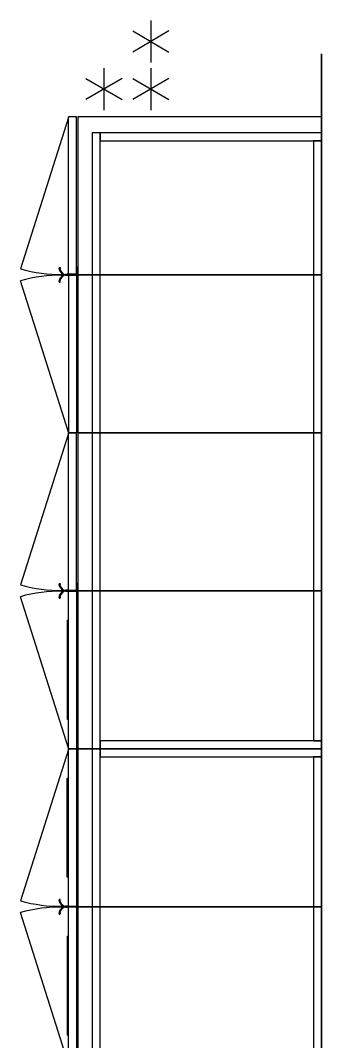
# Model space of a CAD drawing. Header units: inches. Extents: x -2 to 764, y -6 to 562.
# Drawn here: x 735 to 763.6, y 235.8 to 332.8 of the extents above; entities that cross this region are included whole.
import ezdxf

# ---------------------------------------------------------------- set-up
doc = ezdxf.new("R2010")
doc.units = ezdxf.units.IN
doc.header["$MEASUREMENT"] = 0
doc.layers.get('0').update_dxf_attribs({"true_color": 0xffffff})
doc.layers.add('HARDWARE', color=4, linetype='Continuous')
doc.layers.add('STORAGE', color=4, linetype='Continuous')

# ---------------------------------------------------------------- blocks, each defined once
blk = doc.blocks.new('4CH105_25_0P')
at = {"layer": 'HARDWARE'}
for p, q in [((0, 2), (0, -2)), ((1.732, 1), (-1.732, -1)), ((-1.732, 1), (1.732, -1))]:
    blk.add_line(p, q, dxfattribs=at)
blk = doc.blocks.new('4CH250_2460IH_0P')
at = {"layer": 'STORAGE'}
for p, q in [((0, 0), (0, -21)), ((0.76, 0), (0, 0)), ((0.76, 0), (0.76, -0.76)), ((57.74, 0), (0.76, 0)), ((0.76, -21), (0.76, 0)), ((0.76, -0.76), (57.74, -0.76)), ((57.74, -0.76), (57.74, 0)), ((57.74, 0), (57.74, -21)), ((58.5, 0), (57.74, 0)), ((58.5, -21), (58.5, 0)), ((0, -21), (0, -21.76)), ((58.5, -21), (0, -21)), ((0, -21), (0.76, -21)), ((57.74, -21), (58.5, -21)), ((58.5, -21.76), (58.5, -21)), ((0, -21.76), (58.5, -21.76))]:
    blk.add_line(p, q, dxfattribs=at)
for p in [(0, 0), (58.5, 0)]:
    blk.add_point(p, dxfattribs=at)
blk = doc.blocks.new('4CH250_2460CH_0P')
at = {"layer": 'STORAGE'}
for p, q in [((0, 0), (0, -21)), ((0.76, 0), (0, 0)), ((0.76, 0), (0.76, -0.76)), ((59.24, 0), (0.76, 0)), ((0.76, -21), (0.76, 0)), ((0.76, -0.76), (59.24, -0.76)), ((59.24, -0.76), (59.24, 0)), ((59.24, 0), (59.24, -21)), ((60, 0), (59.24, 0)), ((60, -21), (60, 0)), ((0, -21), (0, -21.76)), ((60, -21), (0, -21)), ((0, -21), (0.76, -21)), ((59.24, -21), (60, -21)), ((60, -21.76), (60, -21)), ((0, -21.76), (60, -21.76))]:
    blk.add_line(p, q, dxfattribs=at)
for p in [(0, 0), (60, 0)]:
    blk.add_point(p, dxfattribs=at)
blk = doc.blocks.new('4CH110_12_0P')
at = {"layer": 'HARDWARE'}
for p, q in [((0, 2), (0, -2)), ((-1.719, 1), (1.719, -1)), ((1.719, 1), (-1.719, -1))]:
    blk.add_line(p, q, dxfattribs=at)
blk = doc.blocks.new('4CH405_152474STLNLCL_0P')
at = {"layer": 'STORAGE'}
for p, q in [((0, 0), (0, -23.125)), ((15, 0), (0, 0)), ((15, -23.125), (15, 0)), ((0, -23.125), (15, -23.125)), ((0, -23.25), (0, -24.01)), ((15, -23.25), (0, -23.25)), ((14.303, -23.192), (14.303, -23.25)), ((14.303, -23.192), (15.059, -23.192)), ((15, -24.01), (15, -23.25)), ((15.059, -23.192), (15.059, -24.143)), ((15, -24.01), (0, -24.01)), ((0.063, -24.01), (14.438, -28.578)), ((15.001, -24.01), (15.001, -24.143)), ((14.303, -24.899), (14.303, -24.841))]:
    blk.add_line(p, q, dxfattribs=at)
for centre, radius, start, end in [((14.303, -24.143), 0.756, 270, 0), ((14.303, -24.143), 0.698, 280, 0), ((1.475, -24.848), 13.488, 1.69389, 3.56107), ((14.366, -24.868), 0.0689, 33.04799, 156.95201), ((1.475, -24.848), 13.488, 343.94564, 1.18689)]:
    blk.add_arc(centre, radius, start, end, dxfattribs=at)
for points, knots in [([(14.303, -24.841), (14.303, -24.841), (14.303, -24.84), (14.304, -24.838), (14.305, -24.837), (14.306, -24.835), (14.308, -24.832), (14.309, -24.829), (14.311, -24.827), (14.313, -24.824), (14.316, -24.82), (14.323, -24.814), (14.332, -24.808), (14.343, -24.803), (14.351, -24.801), (14.358, -24.799), (14.363, -24.799), (14.369, -24.799), (14.375, -24.799), (14.381, -24.8), (14.387, -24.802), (14.393, -24.804), (14.4, -24.807), (14.406, -24.812), (14.415, -24.818), (14.421, -24.825), (14.424, -24.83)], [0, 0, 0, 0, 0.0625, 0.09375, 0.125, 0.15625, 0.1875, 0.21875, 0.25, 0.28125, 0.3125, 0.375, 0.5, 0.5625, 0.625, 0.65625, 0.6875, 0.71875, 0.75, 0.78125, 0.8125, 0.84375, 0.875, 0.90625, 0.9375, 1, 1, 1, 1]), ([(14.793, -24.719), (14.763, -24.744), (14.717, -24.778), (14.651, -24.815), (14.601, -24.839), (14.552, -24.858), (14.489, -24.877), (14.418, -24.892), (14.374, -24.896), (14.357, -24.897)], [0, 0, 0, 0, 0.1428571, 0.2142857, 0.2857143, 0.3571429, 0.4285714, 0.5714286, 0.7142857, 0.7142857, 0.7142857, 0.7142857]), ([(14.357, -24.897), (14.374, -24.896), (14.418, -24.892), (14.496, -24.876), (14.564, -24.853), (14.613, -24.833), (14.64, -24.82), (14.655, -24.812), (14.657, -24.811)], [0.2857143, 0.2857143, 0.2857143, 0.2857143, 0.4285714, 0.5714286, 0.6785714, 0.7321429, 0.7857143, 0.7946577, 0.7946577, 0.7946577, 0.7946577]), ([(14.7, -24.786), (14.708, -24.781), (14.74, -24.761), (14.771, -24.738), (14.793, -24.719)], [0.8571429, 0.8571429, 0.8571429, 0.8571429, 0.8928571, 1, 1, 1, 1])]:
    blk.add_open_spline(points, degree=3, knots=knots, dxfattribs=at)
for p in [(0, 0), (15, 0)]:
    blk.add_point(p, dxfattribs=at)
blk = doc.blocks.new('4CH405_152474STRNLCL_0P')
at = {"layer": 'STORAGE'}
for p, q in [((0, 0), (0, -23.125)), ((15, 0), (0, 0)), ((15, -23.125), (15, 0)), ((-0.059, -23.192), (-0.059, -24.143)), ((0.697, -23.192), (-0.059, -23.192)), ((0, -23.125), (15, -23.125)), ((0, -23.25), (15, -23.25)), ((0, -23.25), (0, -24.01)), ((0.697, -23.25), (0.697, -23.192)), ((15, -24.01), (15, -23.25)), ((-0.001, -24.143), (-0.001, -24.01)), ((0, -24.01), (15, -24.01)), ((14.938, -24.01), (0.563, -28.578)), ((0.697, -24.899), (0.697, -24.841))]:
    blk.add_line(p, q, dxfattribs=at)
for centre, radius, start, end in [((0.697, -24.143), 0.756, 180, 270), ((0.697, -24.143), 0.698, 180, 260), ((13.525, -24.848), 13.488, 176.43893, 178.30611), ((13.525, -24.848), 13.488, 178.81311, 196.05436), ((0.634, -24.868), 0.0689, 23.04799, 146.95201)]:
    blk.add_arc(centre, radius, start, end, dxfattribs=at)
for points, knots in [([(0.643, -24.897), (0.626, -24.896), (0.582, -24.892), (0.504, -24.876), (0.436, -24.853), (0.387, -24.833), (0.349, -24.815), (0.312, -24.794), (0.264, -24.764), (0.229, -24.738), (0.207, -24.719)], [0.2857143, 0.2857143, 0.2857143, 0.2857143, 0.4285714, 0.5714286, 0.6785714, 0.7321429, 0.7857143, 0.8392857, 0.8928571, 1, 1, 1, 1]), ([(0.343, -24.811), (0.345, -24.812), (0.364, -24.822), (0.399, -24.839), (0.448, -24.858), (0.512, -24.877), (0.581, -24.891), (0.629, -24.896), (0.647, -24.897)], [0.2053423, 0.2053423, 0.2053423, 0.2053423, 0.2142857, 0.2857143, 0.3571429, 0.4285714, 0.5714286, 0.7142857, 0.7142857, 0.7142857, 0.7142857]), ([(0.697, -24.841), (0.697, -24.841), (0.697, -24.84), (0.696, -24.838), (0.695, -24.837), (0.694, -24.835), (0.692, -24.832), (0.691, -24.829), (0.689, -24.827), (0.687, -24.824), (0.684, -24.82), (0.677, -24.814), (0.668, -24.808), (0.657, -24.803), (0.649, -24.801), (0.642, -24.799), (0.637, -24.799), (0.631, -24.799), (0.625, -24.799), (0.619, -24.8), (0.613, -24.802), (0.607, -24.804), (0.6, -24.807), (0.594, -24.812), (0.585, -24.818), (0.579, -24.825), (0.576, -24.83)], [0, 0, 0, 0, 0.0625, 0.09375, 0.125, 0.15625, 0.1875, 0.21875, 0.25, 0.28125, 0.3125, 0.375, 0.5, 0.5625, 0.625, 0.65625, 0.6875, 0.71875, 0.75, 0.78125, 0.8125, 0.84375, 0.875, 0.90625, 0.9375, 1, 1, 1, 1])]:
    blk.add_open_spline(points, degree=3, knots=knots, dxfattribs=at)
blk.add_open_spline([(0.207, -24.719), (0.237, -24.744), (0.268, -24.766), (0.3, -24.786)], degree=3, dxfattribs=at)
for p in [(0, 0), (15, 0)]:
    blk.add_point(p, dxfattribs=at)
blk = doc.blocks.new('4CH405_152474TTLNLCL_0P')
at = {"layer": 'STORAGE'}
for p, q in [((0, 0), (0, -23.125)), ((15, 0), (0, 0)), ((15, -23.125), (15, 0)), ((0, -23.125), (15, -23.125)), ((0, -23.25), (0, -24.01)), ((0, -23.25), (15, -23.25)), ((12.202, -23.21), (2.798, -23.21)), ((4.8, -23.21), (4.8, -23.21)), ((10.2, -23.21), (10.2, -23.21)), ((14.303, -23.192), (14.303, -23.25)), ((14.303, -23.192), (15.059, -23.192)), ((15, -24.01), (15, -23.25)), ((15.059, -23.192), (15.059, -24.143)), ((15, -24.01), (0, -24.01)), ((0.063, -24.01), (14.438, -28.578)), ((2.801, -24.01), (2.804, -24.105)), ((12.172, -24.128), (2.828, -24.128)), ((12.196, -24.105), (12.199, -24.01)), ((15.001, -24.01), (15.001, -24.143)), ((14.303, -24.841), (14.303, -24.899))]:
    blk.add_line(p, q, dxfattribs=at)
at = {"layer": 'STORAGE', "flags": 128}
for points in [[(2.774, -23.235), (2.774, -23.234), (2.774, -23.233), (2.774, -23.232), (2.774, -23.231), (2.774, -23.23), (2.774, -23.229), (2.775, -23.228), (2.775, -23.227), (2.775, -23.226), (2.775, -23.226), (2.776, -23.225), (2.776, -23.224), (2.777, -23.223), (2.777, -23.222), (2.778, -23.221), (2.778, -23.22), (2.779, -23.22), (2.779, -23.219), (2.78, -23.218), (2.781, -23.217), (2.781, -23.217), (2.782, -23.216), (2.783, -23.215), (2.784, -23.215), (2.784, -23.214), (2.785, -23.214), (2.786, -23.213), (2.787, -23.213), (2.788, -23.212), (2.789, -23.212), (2.789, -23.212), (2.79, -23.211), (2.791, -23.211), (2.792, -23.211), (2.793, -23.211), (2.794, -23.21), (2.795, -23.21), (2.796, -23.21), (2.797, -23.21), (2.798, -23.21), (2.798, -23.21)], [(12.202, -23.21), (12.203, -23.21), (12.204, -23.21), (12.205, -23.21), (12.206, -23.21), (12.207, -23.21), (12.208, -23.211), (12.209, -23.211), (12.21, -23.211), (12.21, -23.212), (12.211, -23.212), (12.212, -23.212), (12.213, -23.213), (12.214, -23.213), (12.215, -23.214), (12.216, -23.214), (12.216, -23.215), (12.217, -23.215), (12.218, -23.216), (12.219, -23.217), (12.219, -23.217), (12.22, -23.218), (12.221, -23.219), (12.221, -23.22), (12.222, -23.22), (12.222, -23.221), (12.223, -23.222), (12.223, -23.223), (12.224, -23.224), (12.224, -23.225), (12.224, -23.225), (12.225, -23.226), (12.225, -23.227), (12.225, -23.228), (12.226, -23.229), (12.226, -23.23), (12.226, -23.231), (12.226, -23.232), (12.226, -23.233), (12.226, -23.234), (12.226, -23.235), (12.226, -23.235)], [(2.828, -24.128), (2.827, -24.128), (2.827, -24.128), (2.826, -24.128), (2.825, -24.128), (2.824, -24.128), (2.823, -24.127), (2.822, -24.127), (2.821, -24.127), (2.82, -24.126), (2.819, -24.126), (2.818, -24.126), (2.817, -24.125), (2.816, -24.125), (2.816, -24.124), (2.815, -24.124), (2.814, -24.123), (2.813, -24.123), (2.813, -24.122), (2.812, -24.121), (2.811, -24.121), (2.81, -24.12), (2.81, -24.119), (2.809, -24.118), (2.809, -24.118), (2.808, -24.117), (2.808, -24.116), (2.807, -24.115), (2.807, -24.114), (2.806, -24.113), (2.806, -24.113), (2.806, -24.112), (2.805, -24.111), (2.805, -24.11), (2.805, -24.109), (2.805, -24.108), (2.804, -24.107), (2.804, -24.106), (2.804, -24.105), (2.804, -24.105)], [(12.196, -24.105), (12.196, -24.106), (12.196, -24.107), (12.195, -24.108), (12.195, -24.108), (12.195, -24.109), (12.195, -24.11), (12.195, -24.111), (12.194, -24.112), (12.194, -24.113), (12.193, -24.114), (12.193, -24.115), (12.193, -24.116), (12.192, -24.117), (12.192, -24.117), (12.191, -24.118), (12.19, -24.119), (12.19, -24.12), (12.189, -24.12), (12.188, -24.121), (12.188, -24.122), (12.187, -24.122), (12.186, -24.123), (12.186, -24.124), (12.185, -24.124), (12.184, -24.125), (12.183, -24.125), (12.182, -24.126), (12.181, -24.126), (12.18, -24.126), (12.18, -24.127), (12.179, -24.127), (12.178, -24.127), (12.177, -24.127), (12.176, -24.128), (12.175, -24.128), (12.174, -24.128), (12.173, -24.128), (12.172, -24.128), (12.172, -24.128)]]:
    blk.add_lwpolyline(points, dxfattribs=at)
at = {"layer": 'STORAGE'}
for centre, radius, start, end in [((14.303, -24.143), 0.756, 270, 0), ((14.303, -24.143), 0.698, 280, 0), ((1.475, -24.848), 13.488, 1.69389, 3.56107), ((14.366, -24.868), 0.0689, 33.04799, 156.95201), ((1.475, -24.848), 13.488, 343.94564, 1.18689)]:
    blk.add_arc(centre, radius, start, end, dxfattribs=at)
for points, knots in [([(14.424, -24.83), (14.421, -24.825), (14.415, -24.818), (14.406, -24.812), (14.4, -24.807), (14.393, -24.804), (14.387, -24.802), (14.381, -24.8), (14.375, -24.799), (14.369, -24.799), (14.363, -24.799), (14.358, -24.799), (14.351, -24.801), (14.343, -24.803), (14.332, -24.808), (14.323, -24.814), (14.316, -24.82), (14.313, -24.824), (14.311, -24.827), (14.309, -24.829), (14.308, -24.832), (14.306, -24.835), (14.305, -24.837), (14.304, -24.838), (14.303, -24.84), (14.303, -24.841), (14.303, -24.841)], [0, 0, 0, 0, 0.0625, 0.09375, 0.125, 0.15625, 0.1875, 0.21875, 0.25, 0.28125, 0.3125, 0.34375, 0.375, 0.4375, 0.5, 0.625, 0.6875, 0.71875, 0.75, 0.78125, 0.8125, 0.84375, 0.875, 0.90625, 0.9375, 1, 1, 1, 1]), ([(14.793, -24.719), (14.763, -24.744), (14.717, -24.778), (14.651, -24.815), (14.601, -24.839), (14.552, -24.858), (14.489, -24.877), (14.418, -24.892), (14.374, -24.896), (14.357, -24.897)], [0, 0, 0, 0, 0.1428571, 0.2142857, 0.2857143, 0.3571429, 0.4285714, 0.5714286, 0.7142857, 0.7142857, 0.7142857, 0.7142857]), ([(14.357, -24.897), (14.374, -24.896), (14.418, -24.892), (14.496, -24.876), (14.564, -24.853), (14.613, -24.833), (14.64, -24.82), (14.655, -24.812), (14.657, -24.811)], [0.2857143, 0.2857143, 0.2857143, 0.2857143, 0.4285714, 0.5714286, 0.6785714, 0.7321429, 0.7857143, 0.7946577, 0.7946577, 0.7946577, 0.7946577]), ([(14.7, -24.786), (14.708, -24.781), (14.74, -24.761), (14.771, -24.738), (14.793, -24.719)], [0.8571429, 0.8571429, 0.8571429, 0.8571429, 0.8928571, 1, 1, 1, 1])]:
    blk.add_open_spline(points, degree=3, knots=knots, dxfattribs=at)
for p in [(0, 0), (15, 0)]:
    blk.add_point(p, dxfattribs=at)
blk = doc.blocks.new('4CH405_152474TTRNLCL_0P')
at = {"layer": 'STORAGE'}
for p, q in [((0, 0), (0, -23.125)), ((15, 0), (0, 0)), ((15, -23.125), (15, 0)), ((-0.059, -24.143), (-0.059, -23.192)), ((0.697, -23.192), (-0.059, -23.192)), ((0, -23.125), (15, -23.125)), ((0, -23.25), (0, -24.01)), ((0, -23.25), (15, -23.25)), ((0.697, -23.25), (0.697, -23.192)), ((12.202, -23.21), (2.798, -23.21)), ((4.8, -23.21), (4.8, -23.21)), ((10.2, -23.21), (10.2, -23.21)), ((15, -24.01), (15, -23.25)), ((-0.001, -24.143), (-0.001, -24.01)), ((15, -24.01), (0, -24.01)), ((14.938, -24.01), (0.563, -28.578)), ((2.801, -24.01), (2.804, -24.105)), ((2.828, -24.128), (12.172, -24.128)), ((12.196, -24.105), (12.199, -24.01)), ((0.697, -24.899), (0.697, -24.841))]:
    blk.add_line(p, q, dxfattribs=at)
at = {"layer": 'STORAGE', "flags": 128}
for points in [[(2.774, -23.235), (2.774, -23.234), (2.774, -23.233), (2.774, -23.232), (2.774, -23.231), (2.774, -23.23), (2.774, -23.229), (2.775, -23.228), (2.775, -23.227), (2.775, -23.226), (2.775, -23.226), (2.776, -23.225), (2.776, -23.224), (2.777, -23.223), (2.777, -23.222), (2.778, -23.221), (2.778, -23.22), (2.779, -23.22), (2.779, -23.219), (2.78, -23.218), (2.781, -23.217), (2.781, -23.217), (2.782, -23.216), (2.783, -23.215), (2.784, -23.215), (2.784, -23.214), (2.785, -23.214), (2.786, -23.213), (2.787, -23.213), (2.788, -23.212), (2.789, -23.212), (2.789, -23.212), (2.79, -23.211), (2.791, -23.211), (2.792, -23.211), (2.793, -23.211), (2.794, -23.21), (2.795, -23.21), (2.796, -23.21), (2.797, -23.21), (2.798, -23.21), (2.798, -23.21)], [(12.202, -23.21), (12.203, -23.21), (12.204, -23.21), (12.205, -23.21), (12.206, -23.21), (12.207, -23.21), (12.208, -23.211), (12.209, -23.211), (12.21, -23.211), (12.21, -23.212), (12.211, -23.212), (12.212, -23.212), (12.213, -23.213), (12.214, -23.213), (12.215, -23.214), (12.216, -23.214), (12.216, -23.215), (12.217, -23.215), (12.218, -23.216), (12.219, -23.217), (12.219, -23.217), (12.22, -23.218), (12.221, -23.219), (12.221, -23.22), (12.222, -23.22), (12.222, -23.221), (12.223, -23.222), (12.223, -23.223), (12.224, -23.224), (12.224, -23.225), (12.224, -23.225), (12.225, -23.226), (12.225, -23.227), (12.225, -23.228), (12.226, -23.229), (12.226, -23.23), (12.226, -23.231), (12.226, -23.232), (12.226, -23.233), (12.226, -23.234), (12.226, -23.235), (12.226, -23.235)], [(2.828, -24.128), (2.827, -24.128), (2.827, -24.128), (2.826, -24.128), (2.825, -24.128), (2.824, -24.128), (2.823, -24.127), (2.822, -24.127), (2.821, -24.127), (2.82, -24.126), (2.819, -24.126), (2.818, -24.126), (2.817, -24.125), (2.816, -24.125), (2.816, -24.124), (2.815, -24.124), (2.814, -24.123), (2.813, -24.123), (2.813, -24.122), (2.812, -24.121), (2.811, -24.121), (2.81, -24.12), (2.81, -24.119), (2.809, -24.118), (2.809, -24.118), (2.808, -24.117), (2.808, -24.116), (2.807, -24.115), (2.807, -24.114), (2.806, -24.113), (2.806, -24.113), (2.806, -24.112), (2.805, -24.111), (2.805, -24.11), (2.805, -24.109), (2.805, -24.108), (2.804, -24.107), (2.804, -24.106), (2.804, -24.105), (2.804, -24.105)], [(12.196, -24.105), (12.196, -24.106), (12.196, -24.107), (12.195, -24.108), (12.195, -24.108), (12.195, -24.109), (12.195, -24.11), (12.195, -24.111), (12.194, -24.112), (12.194, -24.113), (12.193, -24.114), (12.193, -24.115), (12.193, -24.116), (12.192, -24.117), (12.192, -24.117), (12.191, -24.118), (12.19, -24.119), (12.19, -24.12), (12.189, -24.12), (12.188, -24.121), (12.188, -24.122), (12.187, -24.122), (12.186, -24.123), (12.186, -24.124), (12.185, -24.124), (12.184, -24.125), (12.183, -24.125), (12.182, -24.126), (12.181, -24.126), (12.18, -24.126), (12.18, -24.127), (12.179, -24.127), (12.178, -24.127), (12.177, -24.127), (12.176, -24.128), (12.175, -24.128), (12.174, -24.128), (12.173, -24.128), (12.172, -24.128), (12.172, -24.128)]]:
    blk.add_lwpolyline(points, dxfattribs=at)
at = {"layer": 'STORAGE'}
for centre, radius, start, end in [((0.697, -24.143), 0.756, 180, 270), ((0.697, -24.143), 0.698, 180, 260), ((13.525, -24.848), 13.488, 176.43893, 178.30611), ((13.525, -24.848), 13.488, 178.81311, 196.05436), ((0.634, -24.868), 0.0689, 23.04799, 146.95201)]:
    blk.add_arc(centre, radius, start, end, dxfattribs=at)
for points, knots in [([(0.643, -24.897), (0.626, -24.896), (0.582, -24.892), (0.504, -24.876), (0.436, -24.853), (0.387, -24.833), (0.349, -24.815), (0.312, -24.794), (0.264, -24.764), (0.229, -24.738), (0.207, -24.719)], [0.2857143, 0.2857143, 0.2857143, 0.2857143, 0.4285714, 0.5714286, 0.6785714, 0.7321429, 0.7857143, 0.8392857, 0.8928571, 1, 1, 1, 1]), ([(0.343, -24.811), (0.345, -24.812), (0.364, -24.822), (0.399, -24.839), (0.448, -24.858), (0.512, -24.877), (0.581, -24.891), (0.629, -24.896), (0.647, -24.897)], [0.2053423, 0.2053423, 0.2053423, 0.2053423, 0.2142857, 0.2857143, 0.3571429, 0.4285714, 0.5714286, 0.7142857, 0.7142857, 0.7142857, 0.7142857]), ([(0.576, -24.83), (0.579, -24.825), (0.585, -24.818), (0.594, -24.812), (0.6, -24.807), (0.607, -24.804), (0.613, -24.802), (0.619, -24.8), (0.625, -24.799), (0.631, -24.799), (0.637, -24.799), (0.642, -24.799), (0.649, -24.801), (0.657, -24.803), (0.668, -24.808), (0.677, -24.814), (0.684, -24.82), (0.687, -24.824), (0.689, -24.827), (0.691, -24.829), (0.692, -24.832), (0.694, -24.835), (0.695, -24.837), (0.696, -24.838), (0.697, -24.84), (0.697, -24.841), (0.697, -24.841)], [0, 0, 0, 0, 0.0625, 0.09375, 0.125, 0.15625, 0.1875, 0.21875, 0.25, 0.28125, 0.3125, 0.34375, 0.375, 0.4375, 0.5, 0.625, 0.6875, 0.71875, 0.75, 0.78125, 0.8125, 0.84375, 0.875, 0.90625, 0.9375, 1, 1, 1, 1])]:
    blk.add_open_spline(points, degree=3, knots=knots, dxfattribs=at)
blk.add_open_spline([(0.207, -24.719), (0.237, -24.744), (0.268, -24.766), (0.3, -24.786)], degree=3, dxfattribs=at)
for p in [(0, 0), (15, 0)]:
    blk.add_point(p, dxfattribs=at)

msp = doc.modelspace()

# ---------------------------------------------------------------- linework, layer by layer
msp.add_3dface([(763.57, 329.612), (763.57, 329.612, 96), (763.57, 77.612, 96), (763.57, 77.612)])

# ---------------------------------------------------------------- block references
for name, p in [('4CH110_12_0P', (747.368, 330.773)), ('4CH110_12_0P', (747.368, 330.773)), ('4CH110_12_0P', (747.368, 330.773)), ('4CH110_12_0P', (747.368, 330.773)), ('4CH110_12_0P', (747.368, 330.773)), ('4CH110_12_0P', (747.368, 330.773)), ('4CH110_12_0P', (747.368, 330.773)), ('4CH110_12_0P', (747.368, 330.773)), ('4CH110_12_0P', (747.368, 330.773)), ('4CH110_12_0P', (747.368, 330.773)), ('4CH110_12_0P', (747.368, 330.773)), ('4CH110_12_0P', (747.368, 330.773)), ('4CH105_25_0P', (742.917, 326.252)), ('4CH110_12_0P', (747.368, 326.252)), ('4CH110_12_0P', (747.368, 326.252)), ('4CH110_12_0P', (747.368, 326.252)), ('4CH110_12_0P', (747.368, 326.252)), ('4CH110_12_0P', (747.368, 326.252)), ('4CH110_12_0P', (747.368, 326.252)), ('4CH110_12_0P', (747.368, 326.252)), ('4CH110_12_0P', (747.368, 326.252)), ('4CH110_12_0P', (747.368, 326.252)), ('4CH110_12_0P', (747.368, 326.252)), ('4CH110_12_0P', (747.368, 326.252)), ('4CH110_12_0P', (747.368, 326.252))]:
    msp.add_blockref(name, p)
at = {"rotation": 270}
for name, p in [('4CH405_152474STLNLCL_0P', (763.57, 323.612)), ('4CH250_2460IH_0P', (763.57, 322.112)), ('4CH405_152474STRNLCL_0P', (763.57, 308.612)), ('4CH405_152474STLNLCL_0P', (763.57, 293.612)), ('4CH405_152474TTRNLCL_0P', (763.57, 278.612)), ('4CH405_152474TTLNLCL_0P', (763.57, 263.612)), ('4CH250_2460CH_0P', (763.57, 263.612)), ('4CH405_152474TTRNLCL_0P', (763.57, 248.612))]:
    msp.add_blockref(name, p, dxfattribs=at)

doc.saveas('drawing.dxf')
